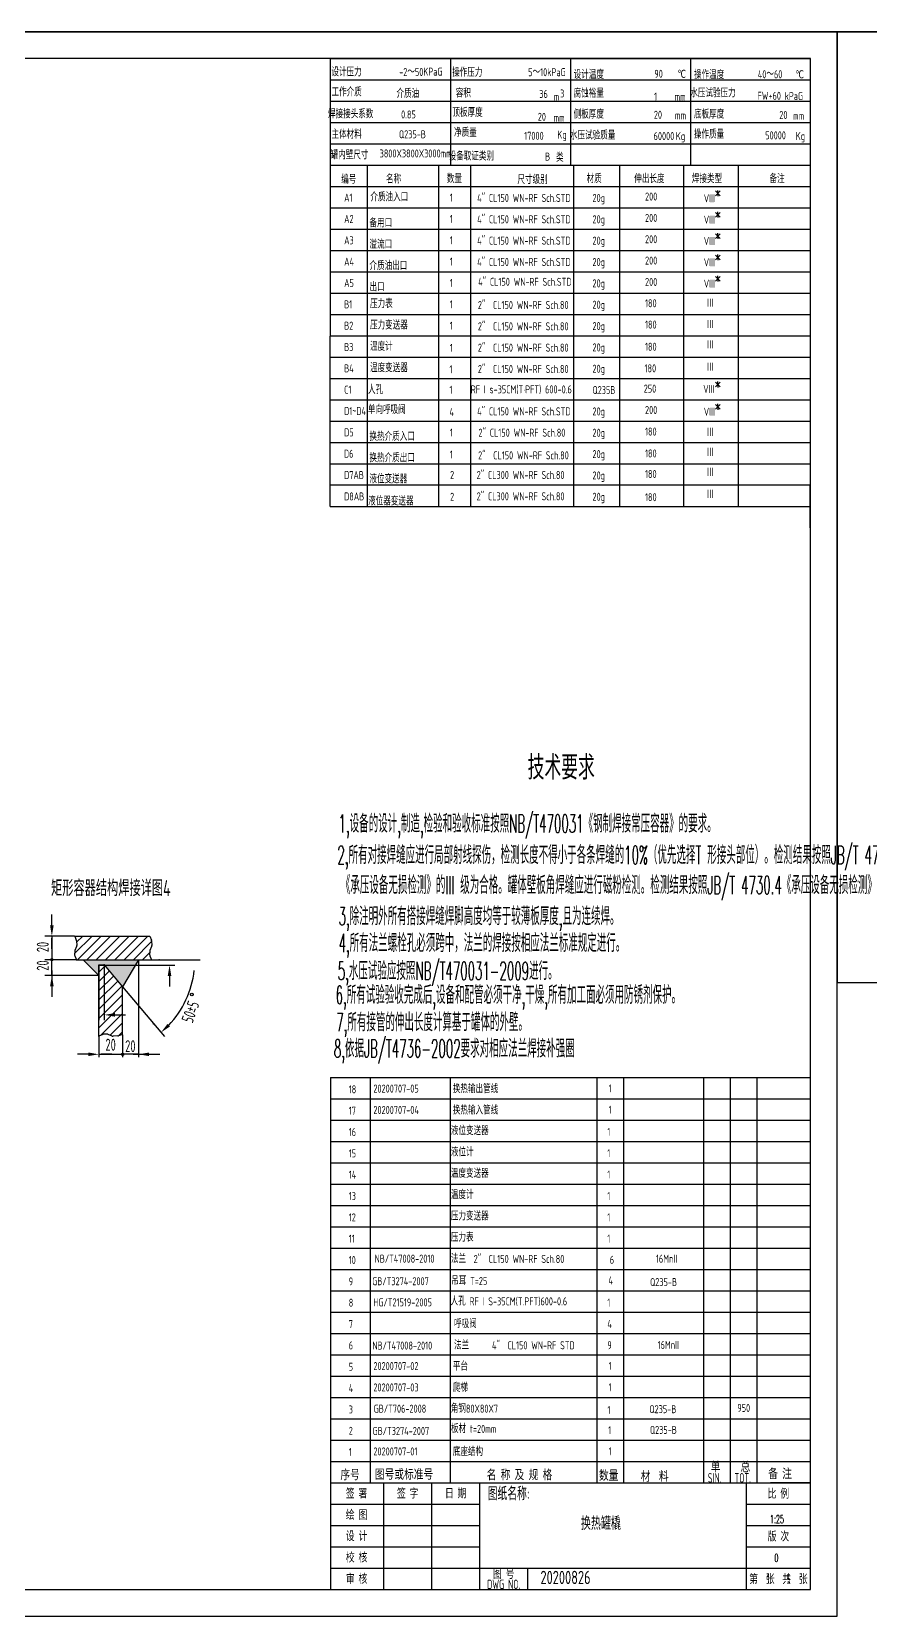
# Model space of a CAD drawing. Header units: millimetres. Extents: x 115735 to 194929, y 30422 to 45272.
# Drawn here: x 129210 to 137071, y 30422 to 45272 of the extents above; entities that cross this region are included whole.
import ezdxf
from ezdxf.enums import TextEntityAlignment as Align

# ---------------------------------------------------------------- set-up
doc = ezdxf.new("R2010")
doc.units = ezdxf.units.MM
for name, color, linetype in [('08文字层', 1, 'Continuous'), ('09图框与明细表层', 4, 'Continuous'), ('2', 4, 'Continuous'), ('2细线层', 4, 'Continuous'), ('DATA', 4, 'Continuous'), ('DIM', 3, 'Continuous'), ('DIMEN', 4, 'Continuous')]:
    doc.layers.add(name, color=color, linetype=linetype)
doc.layers.add('DRAWING', color=7, linetype='Continuous', lineweight=30)
doc.styles.add('JEREH', font='isocp.shx', dxfattribs={"width": 0.7, "bigfont": 'hzfs.shx'})
doc.styles.add('残雪', font='romans.shx', dxfattribs={"width": 0.5, "bigfont": 'hztxt.shx'})

msp = doc.modelspace()

# ---------------------------------------------------------------- hatches: boundary and pattern name
at = {"ltscale": 5}
h = msp.add_hatch(color=4, dxfattribs=at)
h.paths.add_polyline_path([(129891.5, 36523.8), (130062.4, 36320.1), (130180.8, 36523.8)])
h.paths.add_polyline_path([(129692.8, 36574.9), (129840.9, 36426.8), (129840.9, 36525.4), (129890.1, 36525.4), (129891.5, 36523.8), (130180.8, 36523.8), (130210.5, 36574.8), (130210.4, 36574.9)])
at = {"layer": '2'}
h = msp.add_hatch(color=256, dxfattribs=at)
h.paths.add_polyline_path([(129399.3, 36585.1, 0.4142136), (129389.2, 36574.9), (129399.3, 36574.9)])
h.paths.add_polyline_path([(129399.3, 36585.1), (129399.3, 36574.9), (129409.5, 36574.9, 0.4142136)])
h.paths.add_polyline_path([(129409.5, 36574.9), (129399.3, 36574.9), (129399.3, 36564.8, 0.4142136)])
h.paths.add_polyline_path([(129399.3, 36574.9), (129389.2, 36574.9, 0.4142136), (129399.3, 36564.8)])
h = msp.add_hatch(color=256, dxfattribs=at)
h.paths.add_polyline_path([(130062.4, 35698.7, 0.4142136), (130052.3, 35688.5), (130062.4, 35688.5)])
h.paths.add_polyline_path([(130062.4, 35698.7), (130062.4, 35688.5), (130072.6, 35688.5, 0.4142136)])
h.paths.add_polyline_path([(130072.6, 35688.5), (130062.4, 35688.5), (130062.4, 35678.4, 0.4142136)])
h.paths.add_polyline_path([(130062.4, 35688.5), (130052.3, 35688.5, 0.4142136), (130062.4, 35678.4)])

# ---------------------------------------------------------------- linework, layer by layer
at = {"color": 4}
for p, q in [((135619.9, 43734.7), (135662.9, 43778.9)), ((135619.9, 43778.9), (135662.9, 43734.7)), ((135641.4, 43756.8), (135641.4, 43784.3)), ((135641.4, 43756.8), (135641.4, 43729.3)), ((135619.9, 43534.7), (135662.9, 43578.9)), ((135619.9, 43578.9), (135662.9, 43534.7)), ((135641.4, 43556.8), (135641.4, 43584.3)), ((135641.4, 43556.8), (135641.4, 43529.3)), ((135619.9, 43334.7), (135662.9, 43378.9)), ((135619.9, 43378.9), (135662.9, 43334.7)), ((135641.4, 43356.8), (135641.4, 43384.3)), ((135641.4, 43356.8), (135641.4, 43329.3)), ((135619.9, 43134.7), (135662.9, 43178.9)), ((135619.9, 43178.9), (135662.9, 43134.7)), ((135641.4, 43156.8), (135641.4, 43184.3)), ((135641.4, 43156.8), (135641.4, 43129.3)), ((135619.9, 42934.7), (135662.9, 42978.9)), ((135619.9, 42978.9), (135662.9, 42934.7)), ((135641.4, 42956.8), (135641.4, 42984.3)), ((135641.4, 42956.8), (135641.4, 42929.3)), ((135619.9, 41943.4), (135662.9, 41987.6)), ((135619.9, 41987.6), (135662.9, 41943.4)), ((135641.4, 41965.5), (135641.4, 41993)), ((135641.4, 41965.5), (135641.4, 41938.1)), ((135619.9, 41734.7), (135662.9, 41778.9)), ((135619.9, 41778.9), (135662.9, 41734.7)), ((135641.4, 41756.8), (135641.4, 41784.3)), ((135641.4, 41756.8), (135641.4, 41729.3)), ((136508.2, 41021.8), (132008.2, 41021.8)), ((136508.2, 40821.8), (136508.2, 41021.8)), ((132008.2, 40821.8), (136508.2, 40821.8)), ((136508.2, 40621.8), (136508.2, 40821.8))]:
    msp.add_line(p, q, dxfattribs=at)
at = {"color": 4, "ltscale": 0.1}
for p, q in [((132009.7, 35471.8), (132009.7, 35071.8)), ((132009.7, 35071.8), (132009.7, 30671.8)), ((136509.7, 31671.8), (136134.6, 31671.8))]:
    msp.add_line(p, q, dxfattribs=at)
at = {"layer": '09图框与明细表层'}
for p, q in [((115734.7, 45271.8), (136759.7, 45271.8)), ((136759.7, 45271.8), (115734.7, 45271.8)), ((136759.7, 30421.8), (136759.7, 45271.8)), ((136759.7, 45271.8), (149374.7, 45271.8)), ((136759.7, 45271.8), (136759.7, 36361.8)), ((149374.7, 45271.8), (136759.7, 45271.8)), ((136759.7, 36361.8), (149374.7, 36361.8)), ((135909.7, 30671.8), (135909.7, 31671.8)), ((135909.7, 31671.8), (136509.7, 31671.8)), ((135909.7, 31471.8), (136509.7, 31471.8)), ((135909.7, 31271.8), (136509.7, 31271.8)), ((135909.7, 31071.8), (136509.7, 31071.8)), ((133859.7, 30671.8), (133859.7, 30871.8))]:
    msp.add_line(p, q, dxfattribs=at)
at = {"layer": '09图框与明细表层', "color": 4}
for p, q in [((136509.7, 45021.8), (116359.7, 45021.8)), ((136509.7, 45021.8), (116359.7, 45021.8)), ((136509.7, 30671.8), (136509.7, 45021.8)), ((136509.7, 30671.8), (136509.7, 45021.8)), ((132009.7, 31671.8), (133409.7, 31671.8)), ((132509.7, 30671.8), (132509.7, 31671.8)), ((132959.7, 30671.8), (132959.7, 31671.8)), ((133409.7, 30671.8), (133409.7, 31671.8)), ((133409.7, 31671.8), (135909.7, 31671.8)), ((132009.7, 31471.8), (133409.7, 31471.8)), ((132009.7, 31271.8), (133409.7, 31271.8)), ((132009.7, 31071.8), (133409.7, 31071.8)), ((132009.7, 30871.8), (133409.7, 30871.8)), ((133409.7, 30871.8), (136509.7, 30871.8)), ((116359.7, 30671.8), (136509.7, 30671.8)), ((127509.7, 30671.8), (132009.7, 30671.8)), ((115734.7, 30421.8), (136759.7, 30421.8))]:
    msp.add_line(p, q, dxfattribs=at)
at = {"layer": '2'}
for p, q in [((129399.3, 36426.8), (129399.3, 36574.9)), ((130210.5, 36571.4), (130210.5, 35662.2)), ((129837.6, 36426.8), (129332.3, 36426.8)), ((129399.3, 36474.5), (129399.3, 36374)), ((129399.3, 36326.3), (129399.3, 36225.9)), ((129840.9, 35856.2), (129840.9, 35662.2)), ((130062.4, 35870.8), (130062.4, 35662.2)), ((130062.4, 35867.4), (130062.4, 35662.2)), ((129840.9, 35688.5), (130062.4, 35688.5)), ((129962, 35688.5), (129861.5, 35688.5)), ((130210.5, 35688.5), (130062.4, 35688.5)), ((130162.9, 35688.5), (130263.4, 35688.5)), ((130311, 35688.5), (130411.4, 35688.5))]:
    msp.add_line(p, q, dxfattribs=at)
at = {"layer": '2', "ltscale": 5}
for p, q in [((129627.2, 36574.9), (130552.3, 36574.9)), ((130333.7, 36574.9), (130790, 36574.9)), ((129840.9, 36525.4), (129840.9, 36007.7)), ((129840.9, 36523.8), (130552.3, 36523.8)), ((129890.1, 36525.4), (129890.1, 36007.7)), ((130502.1, 36423.3), (130502.1, 36322.8)), ((130062.4, 36320.1), (130453.7, 35853.8)), ((129990.6, 36057.9), (130091.1, 36057.9))]:
    msp.add_line(p, q, dxfattribs=at)
at = {"layer": '2'}
for centre in [(129399.3, 36574.9), (130062.4, 35688.5)]:
    msp.add_circle(centre, 10.1, dxfattribs=at)
at = {"layer": '2', "ltscale": 5}
msp.add_arc((129848.6, 36574.9), 891.2, 316.46282, 353.53718, dxfattribs=at)
at = {"layer": '2'}
for points in [[(129382.6, 36326.3), (129416.1, 36326.3), (129399.3, 36426.8)], [(129740.4, 35705.3), (129740.4, 35671.8), (129840.9, 35688.5)], [(130311, 35705.3), (130311, 35671.8), (130210.5, 35688.5)]]:
    msp.add_solid(points, dxfattribs=at)
at = {"layer": '2', "ltscale": 5}
for points in [[(130485.4, 36423.3), (130518.8, 36423.3), (130502.1, 36523.8)], [(129990.6, 36074.7), (129990.6, 36041.2), (129890.1, 36057.9)], [(130506.1, 35948.9), (130483.2, 35973.3), (130421.4, 35892.3)]]:
    msp.add_solid(points, dxfattribs=at)
at = {"layer": '2细线层', "ltscale": 80}
for p, q in [((132009.7, 43821.8), (136508.2, 43821.8)), ((132009.7, 43621.8), (136508.2, 43621.8)), ((132009.7, 43421.8), (136508.2, 43421.8)), ((132009.7, 43221.8), (136508.2, 43221.8)), ((132009.7, 43021.8), (136508.2, 43021.8)), ((132009.7, 42821.8), (136508.2, 42821.8)), ((132009.7, 42621.8), (136508.2, 42621.8)), ((132009.7, 42421.8), (136508.2, 42421.8)), ((132009.7, 35471.8), (136508.6, 35471.8)), ((132009.7, 35271.8), (136508.6, 35271.8)), ((132009.7, 35071.8), (136508.6, 35071.8)), ((132009.7, 35071.8), (136508.6, 35071.8)), ((132009.7, 34871.8), (136508.6, 34871.8))]:
    msp.add_line(p, q, dxfattribs=at)
at = {"layer": '2细线层', "color": 4, "ltscale": 80}
for p, q in [((132009.7, 34671.8), (136508.6, 34671.8)), ((132009.7, 34471.8), (136508.6, 34471.8)), ((132009.7, 34271.8), (136508.6, 34271.8)), ((132009.7, 34071.8), (136508.6, 34071.8)), ((132009.7, 33871.8), (136508.6, 33871.8)), ((132009.7, 33671.8), (136508.6, 33671.8)), ((132009.7, 33471.8), (136508.6, 33471.8)), ((132009.7, 33271.8), (136508.6, 33271.8)), ((132009.7, 33271.8), (136508.6, 33271.8)), ((132009.7, 33071.8), (136508.6, 33071.8)), ((132009.7, 32871.8), (136508.6, 32871.8)), ((132009.7, 32671.8), (136508.6, 32671.8)), ((132009.7, 32471.8), (136509.6, 32471.8)), ((132009.7, 32471.8), (136508.6, 32471.8)), ((132009.7, 32471.8), (136509.6, 32471.8)), ((132009.7, 32471.8), (136508.6, 32471.8)), ((132009.7, 32271.8), (136508.6, 32271.8)), ((132009.7, 32071.8), (136509.6, 32071.8)), ((132009.7, 32071.8), (136508.6, 32071.8))]:
    msp.add_line(p, q, dxfattribs=at)
at = {"layer": 'DATA'}
for p, q in [((132009.7, 45021.8), (136509.7, 45021.8)), ((132009.7, 44021.8), (132009.7, 45021.8)), ((133134.7, 45021.8), (133134.7, 44021.8)), ((134259.7, 45021.8), (134259.7, 44021.8)), ((135384.7, 45021.8), (135384.7, 44021.8)), ((132009.7, 44821.8), (136509.7, 44821.8)), ((132009.7, 44621.8), (136509.7, 44621.8)), ((132009.7, 44421.8), (136509.7, 44421.8)), ((132009.7, 44221.8), (136509.7, 44221.8)), ((132008.2, 40821.8), (132009.7, 44021.8)), ((132009.7, 44021.8), (136509.7, 44021.8)), ((132356, 44021.8), (132356, 40821.8)), ((132009.7, 42221.8), (136508.2, 42221.8)), ((132009.7, 42021.8), (136508.2, 42021.8)), ((132008.2, 41821.8), (136508.2, 41821.8)), ((132009.7, 41821.8), (136508.2, 41821.8)), ((132009.7, 41621.8), (136508.2, 41621.8)), ((132009.7, 41421.8), (136509.7, 41421.8)), ((132008.2, 41221.8), (136508.2, 41221.8)), ((135508.6, 35471.8), (135508.6, 34671.8)), ((135758.6, 35471.8), (135758.6, 34671.8)), ((135508.6, 35071.8), (135508.6, 31671.8)), ((135758.6, 35071.8), (135758.6, 31671.8))]:
    msp.add_line(p, q, dxfattribs=at)
at = {"layer": 'DATA', "ltscale": 10}
for p, q in [((132009.7, 44021.8), (136508.2, 44021.8)), ((133022.4, 44021.8), (133022.4, 40821.8)), ((133322.4, 44021.8), (133322.4, 40821.8)), ((134287.7, 44021.8), (134287.7, 40821.8)), ((134719, 44021.8), (134719, 40821.8)), ((135319, 44021.8), (135319, 40821.8)), ((135833.8, 44021.8), (135833.8, 40821.8))]:
    msp.add_line(p, q, dxfattribs=at)
at = {"layer": 'DATA', "color": 4}
for p, q in [((132384.6, 35471.8), (132384.6, 34671.8)), ((133133.6, 35471.8), (133133.6, 34671.8)), ((134508.6, 35471.8), (134508.6, 34671.8)), ((134758.6, 35471.8), (134758.6, 34671.8)), ((136008.6, 35471.8), (136008.6, 34671.8)), ((132384.6, 35071.8), (132384.6, 31671.8)), ((133133.6, 35071.8), (133133.6, 31671.8)), ((134508.6, 35071.8), (134508.6, 31671.8)), ((134758.6, 35071.8), (134758.6, 31671.8)), ((136008.6, 35071.8), (136008.6, 31671.8)), ((132009.7, 32271.8), (136509.6, 32271.8)), ((132009.7, 32271.8), (136509.7, 32271.8)), ((132009.7, 32271.8), (136509.7, 32271.8)), ((132009.7, 32271.8), (136509.7, 32271.8)), ((132009.7, 31871.8), (136509.6, 31871.8)), ((132009.7, 31871.8), (136509.7, 31871.8)), ((132009.7, 31871.8), (136509.7, 31871.8)), ((132009.7, 31871.8), (136509.7, 31871.8)), ((132009.7, 31671.8), (136509.7, 31671.8))]:
    msp.add_line(p, q, dxfattribs=at)
at = {"layer": 'DIM'}
for p, q in [((129399.3, 36896.9), (129399.3, 36997.4)), ((129612.6, 36796.5), (129332.3, 36796.5)), ((129399.3, 36796.5), (129399.3, 36574.9)), ((129399.3, 36675.4), (129399.3, 36775.9)), ((129627.2, 36574.9), (129332.3, 36574.9)), ((129627.2, 36574.9), (129332.3, 36574.9)), ((129740.4, 35688.5), (129640, 35688.5))]:
    msp.add_line(p, q, dxfattribs=at)
msp.add_solid([(129382.6, 36896.9), (129416.1, 36896.9), (129399.3, 36796.5)], dxfattribs=at)
at = {"layer": 'DIMEN'}
for p, q in [((129775.7, 36796.5), (129613, 36633.8)), ((129630.9, 36697.7), (129615.6, 36662)), ((129616, 36796.5), (129628.5, 36756.7)), ((129629.6, 36751.2), (129632.8, 36709.3)), ((129688.6, 36796.5), (129630.6, 36738.4)), ((129862.7, 36796.5), (129641.2, 36574.9)), ((129949.7, 36796.5), (129728.2, 36574.9)), ((130036.8, 36796.5), (129815.2, 36574.9)), ((130123.8, 36796.5), (129902.2, 36574.9)), ((130210.8, 36796.5), (129989.3, 36574.9)), ((130297.8, 36796.5), (130076.3, 36574.9)), ((130333.3, 36744.9), (130163.3, 36574.9)), ((130334.1, 36697.7), (130318.8, 36662)), ((130319.2, 36796.5), (130331.8, 36756.7)), ((130332.8, 36751.2), (130336.1, 36709.3)), ((129613.6, 36653.1), (129612.6, 36622.8)), ((129614.6, 36612.4), (129630.5, 36574.9)), ((130210.5, 36574.8), (130210.4, 36574.9)), ((130316.5, 36641), (130250.3, 36574.9)), ((130316.9, 36653.1), (130315.9, 36622.8)), ((130317.8, 36612.4), (130333.7, 36574.9)), ((130333.7, 36574.9), (130507.8, 36574.9)), ((129897.8, 36516.3), (129840.9, 36459.4)), ((129937.5, 36468.9), (129840.9, 36372.3)), ((129977.2, 36421.6), (129840.9, 36285.3)), ((130016.9, 36374.3), (129840.9, 36198.3)), ((130056.7, 36327), (129840.9, 36111.3)), ((130062.4, 36245.8), (129840.9, 36024.2)), ((130062.4, 36158.7), (129840.9, 35937.2)), ((130062.4, 36071.7), (129857.3, 35866.5)), ((130062.4, 35984.7), (129945, 35867.2)), ((129878.3, 35875.5), (129840.9, 35859.6)), ((129919, 35876.5), (129888.8, 35877.4)), ((129963.7, 35859.2), (129927.9, 35874.5)), ((130017.1, 35860.5), (129975.3, 35857.2)), ((130062.4, 35874.1), (130022.7, 35861.5)), ((130062.4, 35897.7), (130028, 35863.2))]:
    msp.add_line(p, q, dxfattribs=at)
msp.add_circle((130710.4, 36250), 12.9, dxfattribs=at)
for centre, start, end in [((129605.1, 36749.3), 4.40164, 17.5365), ((129608.3, 36707.4), 336.78762, 4.40164), ((130308.3, 36749.3), 4.40164, 17.5365), ((130311.5, 36707.4), 336.78762, 4.40164), ((129637.2, 36622), 178.15117, 203.03919), ((129638.2, 36652.3), 156.78762, 178.15117), ((130340.5, 36622), 178.15117, 203.03919), ((130341.5, 36652.3), 156.78762, 178.15117), ((129888, 35852.8), 88.15117, 113.03919), ((129918.2, 35851.9), 66.78762, 88.15117), ((129973.4, 35881.8), 246.78762, 274.40164), ((130015.3, 35885), 274.40164, 287.5365)]:
    msp.add_arc(centre, 24.6, start, end, dxfattribs=at)
for p in [(129630.5, 36574.9), (130333.7, 36574.9), (129840.9, 36141.4), (129840.9, 36116.8), (130351.6, 35975.5), (129840.9, 35859.6)]:
    msp.add_point(p, dxfattribs=at)
at = {"layer": 'DRAWING'}
for p, q in [((129616, 36796.5), (130319.2, 36796.5)), ((129630.5, 36574.9), (130333.7, 36574.9)), ((130210.6, 36574.9), (130062.4, 36320.1)), ((129840.9, 36525.4), (129890.1, 36525.4)), ((129840.9, 35859.6), (129840.9, 36525.4)), ((129890.1, 36525.4), (130062.4, 36320.1)), ((130062.4, 35874.1), (130062.4, 36320.1))]:
    msp.add_line(p, q, dxfattribs=at)
at = {"layer": 'DRAWING', "color": 0}
msp.add_line((129692.8, 36574.9), (129840.9, 36426.8), dxfattribs=at)
at = {"layer": 'DRAWING', "color": 0, "linetype": 'ByBlock'}
for p in [(129630.5, 36574.9), (130406.1, 36574.9), (129890.1, 36525.4)]:
    msp.add_point(p, dxfattribs=at)

# ---------------------------------------------------------------- texts
at = {"layer": '08文字层', "style": 'JEREH', "width": 0.7}
for s, p in [('1', (136115.7, 30776.2)), ('5', (136304.6, 30772.7))]:
    msp.add_text(s, height=87.5, dxfattribs=at).set_placement(p, align=Align.MIDDLE)
at = {"layer": '09图框与明细表层', "color": 4, "style": 'JEREH', "width": 0.7}
msp.add_text('图纸名称:', height=125, dxfattribs=at).set_placement((133484.7, 31571.8), align=Align.MIDDLE_LEFT)
for s, p in [('签 署', (132255.4, 31578.1)), ('签 字', (132734.7, 31578.1)), ('日 期', (133184.7, 31578.1)), ('绘 图', (132255.4, 31378.1)), ('设 计', (132255.4, 31178.1)), ('校 核', (132255.4, 30978.1)), ('审 核', (132255.4, 30778.1))]:
    msp.add_text(s, height=87.5, dxfattribs=at).set_placement(p, align=Align.MIDDLE)
at = {"layer": '09图框与明细表层', "style": 'JEREH', "width": 0.7}
for s, p in [('比 例', (136209.7, 31575.3)), ('版 次', (136209.7, 31175.3)), ('DWG NO.', (133634.7, 30721.8)), ('图 号', (133634.7, 30821.8)), ('第  张  共  张', (136209.7, 30776.2))]:
    msp.add_text(s, height=87.5, dxfattribs=at).set_placement(p, align=Align.MIDDLE)
at = {"layer": '09图框与明细表层', "color": 4, "style": 'JEREH', "width": 0.75}
for s, p in [('换热罐橇', (134358.3, 31230.8)), ('20200826', (133979.3, 30723.2))]:
    msp.add_text(s, height=125, dxfattribs=at).set_placement(p)
at = {"layer": '2细线层', "ltscale": 80, "style": 'JEREH', "width": 0.7}
for s, height, p in [('A1', 75, (132139.1, 43679.2)), ('1', 75, (133129.2, 43679.2)), (' 4" CL150 WN-RF Sch.STD', 75, (133350.7, 43676.1)), ('20g', 75, (134467.1, 43675.9)), ('200', 75, (134959.6, 43689.4)), ('VIII', 75, (135510.2, 43673.2)), ('A2', 75, (132139.1, 43479.2)), ('1', 75, (133129.2, 43479.2)), (' 4" CL150 WN-RF Sch.STD', 75, (133350.7, 43476.1)), ('20g', 75, (134467.1, 43475.9)), ('200', 75, (134959.6, 43489.4)), ('VIII', 75, (135510.2, 43473.2)), (' 4" CL150 WN-RF Sch.STD', 75, (133350.7, 43276.1)), ('200', 75, (134959.6, 43289.4)), ('A3', 75, (132139.1, 43279.2)), ('1', 75, (133129.2, 43279.2)), ('20g', 75, (134467.1, 43275.9)), ('VIII', 75, (135510.2, 43273.2)), ('A4', 75, (132139.1, 43079.2)), ('1', 75, (133129.2, 43079.2)), (' 4" CL150 WN-RF Sch.STD', 75, (133350.7, 43076.1)), ('20g', 75, (134467.1, 43075.9)), ('200', 75, (134959.6, 43089.4)), ('VIII', 75, (135510.2, 43073.2)), ('A5', 75, (132139.1, 42879.2)), ('1', 75, (133129.2, 42879.2)), (' 4" CL150 WN-RF Sch.STD', 75, (133359.9, 42890.3)), ('20g', 75, (134467.1, 42875.9)), ('200', 75, (134959.6, 42889.4)), ('VIII', 75, (135510.2, 42873.2)), ('B1', 75, (132139.1, 42679.2)), ('1', 75, (133129.2, 42679.2)), (' 2"  CL150 WN-RF Sch.80', 75, (133357.1, 42673.3)), ('20g', 75, (134467.1, 42675.9)), ('180', 75, (134959.6, 42689.4)), ('Ⅲ', 75, (135535.2, 42687.1)), ('B2', 75, (132139.1, 42479.2)), ('1', 75, (133129.2, 42479.2)), (' 2"  CL150 WN-RF Sch.80', 75, (133357.1, 42473.3)), ('20g', 75, (134467.1, 42475.9)), ('180', 75, (134959.6, 42489.4)), ('Ⅲ', 75, (135535.2, 42487.1)), ('B3', 75, (132139.1, 42279.2)), ('1', 75, (133129.2, 42271.4)), (' 2"  CL150 WN-RF Sch.80', 75, (133357.1, 42273.3)), ('20g', 75, (134467.1, 42275.9)), ('180', 75, (134959.6, 42281.6)), ('Ⅲ', 75, (135535.2, 42295.7)), ('B4', 75, (132139.1, 42079.2)), ('1', 75, (133126.4, 42070.5)), (' 2"  CL150 WN-RF Sch.80', 75, (133357.1, 42073.3)), ('20g', 75, (134467.1, 42075.9)), ('180', 75, (134955.3, 42079.4)), ('Ⅲ', 75, (135535.2, 42087.1)), ('C1', 75, (132139.1, 41879.2)), ('1', 75, (133126.6, 41878.4)), ('Q235B', 75, (134467.1, 41875.9)), ('250', 75, (134947.5, 41889.2)), ('VIII', 75, (135505.4, 41886)), ('D1~D4', 75, (132139.1, 41679.2)), ('4', 75, (133126.4, 41670.5)), (' 4" CL150 WN-RF Sch.STD', 75, (133350.7, 41676.1)), ('20g', 75, (134467.1, 41675.9)), ('200', 75, (134959.6, 41689.4)), ('VIII', 75, (135510.2, 41673.2)), ('D5', 75, (132139.1, 41479.2)), ('1', 75, (133130.7, 41478)), (' 2" CL150 WN-RF Sch.80', 75, (133362.7, 41476.4)), ('20g', 75, (134467.1, 41475.9)), ('180', 75, (134959.6, 41486.8)), ('Ⅲ', 75, (135535.2, 41475.9)), ('D6', 75, (132137.6, 41279.2)), ('1', 75, (133129.2, 41271.6)), (' 2"  CL150 WN-RF Sch.80', 75, (133359.2, 41264.1)), ('20g', 75, (134467.1, 41275.9)), ('180', 75, (134959.6, 41281.8)), ('Ⅲ', 75, (135535.2, 41288.4)), ('D7AB', 75, (132139.1, 41079.2)), ('2', 75, (133132.1, 41080.6)), ('2" CL300 WN-RF Sch.80', 75, (133381.1, 41080.1)), ('20g', 75, (134467.1, 41075.9)), ('180', 75, (134959.6, 41089.4)), ('Ⅲ', 75, (135535.2, 41101.8)), ('D8AB', 75, (132139.1, 40879.2)), ('2', 75, (133132.1, 40875.8)), ('2" CL300 WN-RF Sch.80', 75, (133381.1, 40880.1)), ('20g', 75, (134467.1, 40875.9)), ('180', 75, (134959.6, 40871.9)), ('Ⅲ', 75, (135535.2, 40895.2)), ('18', 75, (132182.1, 35322.7)), ('17', 75, (132182.1, 35122.7)), ('16', 75, (132182.1, 34922.7)), ('液位变送器', 75, (133139.8, 34933.2)), ('15', 75, (132182.1, 34722.7)), ('液位计', 75, (133139.8, 34733.2)), ('温度变送器', 75, (133139.8, 34533.2)), ('温度计', 75, (133139.8, 34333.2)), ('压力变送器', 75, (133139.8, 34133.2)), ('压力表', 75, (133139.8, 33933.2)), ('NB/T47008-2010', 75, (132425.1, 33735.8)), ('法兰  2"  CL150 WN-RF Sch.80', 75, (133139.8, 33733.2)), ('呼吸阀', 75, (133169.5, 33123.7)), ('NB/T47008-2010', 75, (132404, 32921.3)), ('法兰      4"  CL150 WN-RF STD', 75, (133169.5, 32923.7)), ('单', 100, (135575.6, 31772.1)), ('总', 100, (135855.2, 31770)), ('SIN.', 90, (135548, 31673.9))]:
    msp.add_text(s, height=height, dxfattribs=at).set_placement(p)
at = {"layer": '2细线层', "ltscale": 80}
for s, height, style, width, p in [('RF I s-35CM(T·PFT) 600-0.6', 75, 'JEREH', 0.7, (133799.7, 41920)), ('矩形容器结构焊接详图4', 150, 'JEREH', 0.7, (129952.3, 37253.5)), ('1:25', 75, '残雪', 0.48, (136196.2, 31332.2)), ('0', 75, '残雪', 0.48, (136191.4, 30969.1))]:
    msp.add_text(s, height=height, dxfattribs=dict(at, style=style, width=width)).set_placement(p, align=Align.MIDDLE)
at = {"layer": '2细线层', "color": 4, "style": 'JEREH', "width": 0.7}
msp.add_text('技术要求 ', height=225, dxfattribs=at).set_placement((133859.1, 38263.2))
at = {"layer": '2细线层', "color": 4, "ltscale": 80}
for s, height, style, width, p in [('1,设备的设计,制造,检验和验收标准按照NB/T470031《钢制焊接常压容器》的要求。 ', 168.75, '残雪', 0.48, (132086.9, 37766.3)), ('2,所有对接焊缝应进行局部射线探伤，检测长度不得小于各条焊缝的10%%%（优先选择T 形接头部位）。检测结果按照JB/T 4730.2', 168.75, '残雪', 0.48, (132076.3, 37471.9)), ('《承压设备无损检测》的III 级为合格。罐体壁板角焊缝应进行磁粉检测。检测结果按照JB/T 4730.4《承压设备无损检测》I 级为合格。', 168.75, '残雪', 0.48, (132108.2, 37190.1)), ('3,除注明外所有搭接焊缝焊脚高度均等于较薄板厚度,且为连续焊。', 168.75, '残雪', 0.48, (132086.9, 36898.4)), ('4,所有法兰螺栓孔必须跨中，法兰的焊接按相应法兰标准规定进行。', 168.75, '残雪', 0.48, (132086.9, 36647.2)), ('5,水压试验应按照NB/T470031-2009进行。', 168.75, '残雪', 0.48, (132079.3, 36385.4)), ('6,所有试验验收完成后,设备和配管必须干净,干燥,所有加工面必须用防锈剂保护。', 168.75, '残雪', 0.48, (132059.7, 36161.1)), ('7,所有接管的伸出长度计算基于罐体的外壁。', 168.75, '残雪', 0.48, (132065.2, 35904.3)), ('8,依据JB/T4736-2002要求对相应法兰焊接补强圈', 168.75, '残雪', 0.48, (132042.7, 35658.4)), ('20200707-05', 75, 'JEREH', 0.7, (132413.4, 35329.4)), ('1', 75, 'JEREH', 0.7, (134618.6, 35331.1)), ('20200707-04', 75, 'JEREH', 0.7, (132413.4, 35129.4)), ('1', 75, 'JEREH', 0.7, (134618.6, 35131.1)), ('1', 75, 'JEREH', 0.7, (134606.5, 34924.3)), ('1', 75, 'JEREH', 0.7, (134606.5, 34724.3)), ('14', 75, 'JEREH', 0.7, (132182.1, 34522.7)), ('1', 75, 'JEREH', 0.7, (134606.5, 34524.3)), ('13', 75, 'JEREH', 0.7, (132182.1, 34322.7)), ('1', 75, 'JEREH', 0.7, (134606.5, 34324.3)), ('12', 75, 'JEREH', 0.7, (132182.1, 34122.7)), ('1', 75, 'JEREH', 0.7, (134606.5, 34124.3)), ('11', 75, 'JEREH', 0.7, (132182.1, 33922.7)), ('1', 75, 'JEREH', 0.7, (134606.5, 33924.3)), ('10', 75, 'JEREH', 0.7, (132182.1, 33722.7)), ('6', 75, 'JEREH', 0.7, (134629.4, 33725.3)), ('16MnII', 75, 'JEREH', 0.7, (135061.6, 33735.3)), ('9', 75, 'JEREH', 0.7, (132182.1, 33522.7)), ('GB/T3274-2007', 75, 'JEREH', 0.7, (132402.5, 33524.6)), ('吊耳 T=25', 75, 'JEREH', 0.7, (133142.8, 33526.4)), ('4', 75, 'JEREH', 0.7, (134616.4, 33531.8)), ('Q235-B', 75, 'JEREH', 0.7, (135006.7, 33516.6)), ('人孔 RF I S-35CM(T.PFT)600-0.6', 75, 'JEREH', 0.7, (133137.1, 33336)), ('8', 75, 'JEREH', 0.7, (132182.1, 33322.7)), ('HG/T21519-2005', 75, 'JEREH', 0.7, (132412.1, 33326.9)), ('1', 75, 'JEREH', 0.7, (134606.5, 33324.3)), ('7', 75, 'JEREH', 0.7, (132182.1, 33122.7)), ('4', 75, 'JEREH', 0.7, (134606.5, 33124.3)), ('6', 75, 'JEREH', 0.7, (132182.1, 32922.7)), ('9', 75, 'JEREH', 0.7, (134606.5, 32924.3)), ('16MnII', 75, 'JEREH', 0.7, (135077.8, 32927.4)), ('5', 75, 'JEREH', 0.7, (132182.1, 32722.7)), ('20200707-02', 75, 'JEREH', 0.7, (132413.4, 32729.4)), ('1', 75, 'JEREH', 0.7, (134618.6, 32731.1)), ('4', 75, 'JEREH', 0.7, (132182.1, 32522.7)), ('20200707-03', 75, 'JEREH', 0.7, (132413.4, 32529.4)), ('1', 75, 'JEREH', 0.7, (134618.6, 32531.1)), ('3', 75, 'JEREH', 0.7, (132182.1, 32322.7)), ('GB/T706-2008', 75, 'JEREH', 0.7, (132416.1, 32330)), ('角钢80X80X7', 75, 'JEREH', 0.7, (133139, 32330.4)), ('1', 75, 'JEREH', 0.7, (134606.8, 32316.6)), ('Q235-B', 75, 'JEREH', 0.7, (135000.5, 32325.4)), ('950', 75, 'JEREH', 0.7, (135824.8, 32337.3)), ('2', 75, 'JEREH', 0.7, (132182.1, 32122.7)), ('GB/T3274-2007', 75, 'JEREH', 0.7, (132406.2, 32121.2)), ('板材 t=20mm', 75, 'JEREH', 0.7, (133140.9, 32140.6)), ('1', 75, 'JEREH', 0.7, (134614.7, 32129)), ('Q235-B', 75, 'JEREH', 0.7, (135005.2, 32131.1)), ('1', 75, 'JEREH', 0.7, (132182.1, 31922.7)), ('20200707-01', 75, 'JEREH', 0.7, (132413.4, 31929.4)), ('1', 75, 'JEREH', 0.7, (134618.6, 31931.1)), ('序号', 100, 'JEREH', 0.7, (132104, 31697)), ('图号或标准号', 100, 'JEREH', 0.7, (132427.5, 31701.5)), ('名 称 及 规 格', 100, 'JEREH', 0.7, (133475.1, 31697.2)), ('数量', 100, 'JEREH', 0.7, (134527.9, 31691)), ('材  料', 100, 'JEREH', 0.7, (134918.5, 31681.9)), ('备 注', 100, 'JEREH', 0.7, (136114.3, 31707.1)), ('TOT.', 90, 'JEREH', 0.7, (135798, 31673.9))]:
    msp.add_text(s, height=height, dxfattribs=dict(at, style=style, width=width)).set_placement(p)
at = {"layer": 'DATA', "style": 'JEREH', "width": 0.7}
for s, p in [('设计压力', (132161.6, 44901.3)), ('-2～50', (132768.7, 44894.1)), ('KPaG', (132971.3, 44897.7)), ('操作压力', (133293.4, 44897.2)), ('5～10kPaG', (134040.2, 44892.5)), ('设计温度', (134432.3, 44877.7)), ('90', (135086.9, 44877.3)), ('℃', (135304.4, 44877.3)), ('操作温度', (135560.1, 44875.8)), ('40～60', (136131.9, 44872.5)), ('℃', (136409.8, 44872.5)), ('工作介质', (132162.5, 44713.8)), ('介质油', (132736.1, 44699.6)), ('容积', (133256.7, 44703.6)), ('36', (134008.3, 44688.6)), ('3', (134183.2, 44692.6)), ('腐蚀裕量', (134432, 44701.1)), ('1', (135059, 44663.5)), ('水压试验压力', (135596.6, 44705.4)), ('FW+60', (136123.9, 44671.1)), ('kPaG', (136354.3, 44668.9)), ('顶板厚度', (133296, 44522.2)), ('m', (134130.5, 44663.5)), ('mm', (135288.3, 44663.5)), ('mm', (135288.3, 44663.5)), ('焊接接头系数', (132200.4, 44508)), ('0.85', (132741.8, 44496)), ('20', (133992.6, 44474.1)), ('mm', (134153.9, 44466)), ('侧板厚度', (134432.3, 44505.6)), ('20', (135080.7, 44493.3)), ('mm', (135292.3, 44488)), ('底板厚度', (135560.1, 44505.9)), ('20', (136256.5, 44491.7)), ('mm', (136399.7, 44483.4)), ('主体材料', (132162.8, 44317.3)), ('Q235-B', (132779.2, 44310.4)), ('净质量', (133275.8, 44335)), ('17000', (133918.1, 44296.1)), ('Kg', (134181.6, 44295.8)), ('水压试验质量', (134469, 44308.7)), ('60000', (135136.8, 44293.4)), ('Kg', (135292.2, 44282.3)), ('操作质量', (135559.3, 44317.9)), ('50000', (136183.2, 44300.2)), ('Kg', (136416.3, 44282.9)), ('罐内壁尺寸', (132189.5, 44124.2)), ('3800X3800X3000mm', (132810.3, 44130.7)), ('设备取证类别', (133331.6, 44112.8)), ('B', (134046.4, 44101.1)), ('类', (134160.9, 44101)), ('编号', (132182, 43895.6)), ('名称', (132602.4, 43898)), ('数量', (133172.5, 43901.5)), ('尺寸级别', (133905.4, 43892.4)), ('材质', (134483.2, 43901.5)), ('伸出长度', (135000.3, 43901.5)), ('焊接类型', (135540.3, 43901.5)), ('备注', (136197.6, 43901.5))]:
    msp.add_text(s, height=75, dxfattribs=at).set_placement(p, align=Align.MIDDLE)
for s, p in [('介质油入口', (132384.9, 43682.1)), ('备用口', (132376.5, 43439.3)), ('溢流口', (132376.5, 43239.3)), ('介质油出口', (132376.5, 43038.6)), ('出口', (132376.5, 42839.3)), ('压力表', (132381.6, 42682.3)), ('压力变送器', (132381.6, 42482.3)), ('温度计', (132381.6, 42282.3)), ('温度变送器', (132381.6, 42082.3)), ('人孔', (132363, 41877)), ('单向呼吸阀', (132361.6, 41690)), ('换热介质入口', (132376.5, 41438)), ('换热介质出口', (132376.5, 41238)), ('液位变送器', (132376.5, 41040.6)), ('液位器变送器', (132364, 40833.1))]:
    msp.add_text(s, height=75, dxfattribs=at).set_placement(p)
for s, rotation, p in [('20', 90, (129370.2, 36645.6)), ('20', 90, (129370.2, 36471.7)), ('50±5', 70.41156, (130718, 35973.7))]:
    msp.add_text(s, height=112.5, rotation=rotation, dxfattribs=at).set_placement(p)
at = {"layer": 'DATA', "color": 4, "style": 'JEREH', "width": 0.7}
for s, p in [('换热输出管线', (133157.9, 35325.5)), ('换热输入管线', (133157.9, 35125.5)), ('平台', (133157.9, 32725.5)), ('爬梯', (133157.9, 32525.5)), ('底座结构', (133157.9, 31925.5))]:
    msp.add_text(s, height=75, dxfattribs=at).set_placement(p)
at = {"layer": 'DIM', "color": 4, "style": 'JEREH', "width": 0.7}
for p in [(129902, 35722.2), (130086.8, 35708.6)]:
    msp.add_text('20', height=112.5, dxfattribs=at).set_placement(p)

doc.saveas('drawing.dxf')
